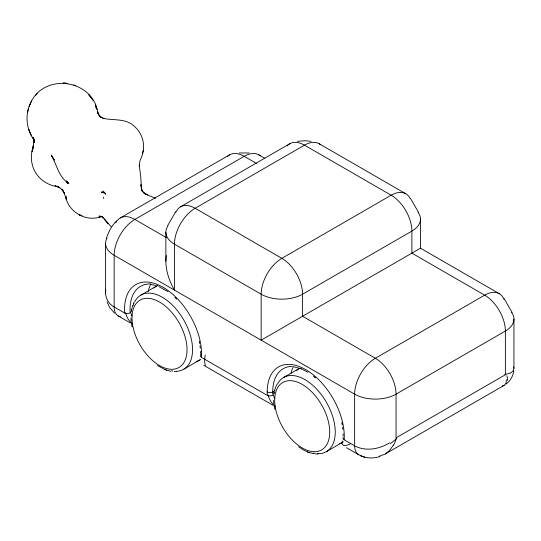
<?xml version="1.0" encoding="UTF-8"?>
<svg xmlns="http://www.w3.org/2000/svg" width="541" height="541" viewBox="0 0 541 541"><rect width="100%" height="100%" fill="white"/><g stroke="black" fill="none" stroke-linecap="round" stroke-linejoin="round"><path stroke-width="0.81" d="M150.925 283.998A50.597 29.214 60 0 0 130.144 312.779A3.902 2.069 -3.7 0 1 124.633 313.029L114.158 306.984C108.18 303.792 104.555 296.772 105.772 290.05M105.576 243.349L105.576 292.952M510.278 373.175L512.929 371.18L513.93 368.806L513.95 319.075M343.122 435.945L343.129 433.821M167.906 225.996A29.288 16.906 0 0 0 174.445 244.147L174.445 290.111C168.555 279.711 164.538 267.552 166.337 255.508M132.694 305.252L131.186 311.501L131.274 310.98M273.962 393.368L274.213 391.846M273.874 393.889L274.125 392.387M131.429 310L131.524 309.466M513.801 370.795C513.145 375.995 510.346 380.85 506.166 384.015M29.931 104.454C24.832 115.943 26.604 129.894 34.063 139.943L33.102 137.881L34.502 142.134L33.055 137.455M32.332 151.013L32.183 151.757L33.576 145.265C26.414 164.64 37.356 183.737 57.853 186.76L55.155 185.786L59.808 187.822L58.09 186.598L61.911 189.458L63.27 191.189L62.012 189.526L64.372 193.286L63.324 191.129L66.57 199.602L65.779 197.262C68.991 212.539 86.628 222.31 101.214 216.556L99.037 216.968L102.222 216.4M28.382 108.727L27.605 112.237M32.913 148.16L32.622 149.465L34.103 140.126L34.097 142.391L33.67 138.422M143.237 150.723C144.866 141.485 140.978 131.605 133.654 125.769C125.079 117.972 113.062 120.792 102.797 118.215L104.082 118.58L100.558 116.984L101.891 117.728L99.037 115.348L98.029 113.421L100.545 117.018L99.037 115.348L97.529 111.811L98.009 113.461C93.559 78.851 42.665 71.919 29.883 104.548L31.682 100.944M142.574 153.394L143.291 150.52L142.303 154.996L139.889 161.15L139.253 165.823L139.253 165.282L140.775 176.988L141.485 189.147L142.148 191.271L140.897 184.697L141.485 189.147L143.778 192.873L145.231 194.036L143.047 192.136L147.395 194.902L145.806 194.226L155.578 198.331M274.53 390.379L276.769 384.617M103.243 198.419L103.629 197.154M106.394 238.534C108.45 231.737 111.953 225.286 117.093 220.336M29.133 106.611L29.823 104.711M167.696 225.59L175.71 211.707M133.478 303.447L134.073 302.236M393.348 445.087L389.703 450.342L385.341 453.946M37.207 93.64L35.753 95.297M389.54 442.883C379.282 449.165 365.601 451.735 354.639 445.825L344.164 439.779A54.499 31.466 60 0 0 305.746 369.638A54.499 31.466 60 0 0 267.322 395.41L201.468 357.391A54.499 31.466 60 0 0 163.051 287.251A54.499 31.466 60 0 0 124.633 313.029M120.217 217.982L229.54 154.868M180.511 206.824L289.827 143.71M140.971 295.061L156.931 285.851M183.981 369.097L199.933 359.887M420.465 219.132L420.465 248.191L261.154 340.174L261.154 294.203A29.288 16.906 -60 0 1 281.861 258.334L391.177 195.22A29.288 16.906 -60 0 1 410.166 198.635M283.274 377.679L299.227 368.468M274.916 390.622L272.725 391.887A3.902 2.252 0 0 1 267.207 391.887M326.277 451.708L342.237 442.497M506.471 379.775L506.018 383.19L504.3 385.26L384.888 454.203L379.62 456.056M504.077 385.395L502.21 385.963M380.046 456.421C373.777 458.646 366.717 458.498 360.644 455.738L364.803 457.226M297.381 141.289L305.537 140.755L311.068 141.336M176.724 371.498L174.128 371.606M239.169 152.968L249.191 152.968M318.135 453.98L315.464 453.899M150.493 284.383L155.686 285.425M294.115 366.879L301.141 368.752L300.64 368.563L307.978 372.276M101.235 216.441L99.064 216.069L102.148 216.725L103.446 217.759L101.262 216.38L103.703 218.314L108.214 223.751L104.176 218.868M170.814 371.288L166.073 370.01M313.51 453.676L308.769 452.391M75.821 85.647L73.657 84.91M157.438 365.513L165.147 369.659M298.7 446.859L303.021 449.727L307.836 452.039M164.653 369.469L166.587 370.2M307.342 451.857L309.283 452.58M158.77 286.514L167.947 291.667M319.116 143.71L405.824 193.773M258.821 154.868L264.617 158.215M420.465 248.191L499.309 293.709M256.414 163.382L244.18 156.322A29.288 16.906 60 0 0 227.247 156.694M166.533 237.715L134.865 219.436A29.288 16.906 60 0 0 117.532 220.255M118.195 315.924L130.408 322.97M203.781 365.331L273.104 405.351M346.47 447.711L358.683 454.765M313.455 376.164L315.254 377.659L314.997 377.429M114.618 313.225L109.911 307.897L107.023 301.864M66.462 181.627L68.761 183.649L66.462 181.627L68.2 183.142C58.611 176.704 56.744 164.687 51.422 155.308M111.094 226.652L105.11 220.018L105.637 220.66M174.905 297.401L176.664 299.132M66.584 181.729L68.085 183.23L66.719 181.512L67.659 183.527L66.976 181.404M504.111 298.591L512.124 312.475M410.626 198.655L418.639 212.532M91.05 97.434L88.873 94.844L93.214 100.707M53.573 158.858L54.337 160.082L51.294 155.091L53.356 158.682M31.479 135.852L28.646 129.116L29.769 132.315M33.008 137.333L34.009 139.896M96.068 107.017L95.311 104.94M65.508 196.444L66.34 198.953M513.707 366.933L513.95 368.293M66.685 180.714L66.996 181.952M274.828 409.3L274.125 405.662M132.132 326.92L131.429 323.275M341.77 422.555L342.223 424.881M199.291 341.229L199.703 343.535M342.588 427.174L342.859 429.432M200.028 345.814L200.258 348.059M273.874 403.87L273.59 400.387M131.186 321.489L130.902 318M165.871 232.19L165.871 261.249M148.241 291.538A50.597 29.214 60 0 1 150.729 284.153M291.078 373.229A50.597 29.214 60 0 1 293.418 366.534M292.201 366.352A50.597 29.214 60 0 0 272.833 395.16A3.902 2.069 -3.7 0 1 267.322 395.41M511.543 312.36A29.288 16.906 0 0 1 505.375 331.031L505.375 374.744L396.053 437.852L396.053 394.146A29.288 16.906 60 0 0 375.346 358.277L302.575 316.262L302.575 294.203A29.288 16.906 60 0 0 281.861 258.334L195.159 208.278A29.288 16.906 60 0 0 175.899 212.268M509.832 373.006A32.548 11.253 11.8 0 1 504.807 374.433M506.856 375.657A32.548 12.024 45 0 1 507.404 380.519M396.823 438.284A32.548 24.169 -18.9 0 1 390.189 443.593M396.316 438A32.548 24.433 76.9 0 1 393.53 445.263M503.921 299.153A29.288 16.906 -60 0 0 484.662 295.163L411.89 253.147L411.89 231.088A29.288 16.906 0 0 0 418.058 212.417M115.875 222.845A29.288 16.906 60 0 1 116.471 221.742M260.255 155.876A29.288 16.906 -60 0 0 244.18 156.322L134.865 219.436A29.288 16.906 -60 0 0 114.158 255.298L114.158 306.984A19.523 11.273 -60 0 0 120.406 316.715M131.95 323.2A19.415 14.607 -83.9 0 1 125.492 312.63M106.956 238.216A29.288 16.906 0 0 0 114.158 255.298L354.639 394.146A29.288 16.906 0 0 0 396.053 394.146L505.375 331.031A29.288 16.906 60 0 0 484.662 295.163L375.346 358.277A29.288 16.906 -60 0 0 354.639 394.146L354.639 445.825A19.523 11.273 -60 0 0 360.888 455.556M350.128 443.945A19.415 6.154 -43.7 0 1 342.453 440.908M344.164 439.779A3.902 2.421 4 0 1 343.21 437.284M201.59 354.003A3.902 2.252 0 0 1 200.934 351.312M201.468 357.391A3.902 2.421 4 0 1 201.022 354.281M205.472 365.466A19.415 6.85 -69.2 0 1 205.282 354.876M132.004 316.1A15.27 11.51 -84.2 0 1 130.685 312.515M274.794 405.689A19.415 14.607 -83.9 0 1 268.18 395.011M274.814 398.71A15.27 11.51 -84.2 0 1 273.374 394.896M320.549 144.724A29.288 16.906 -60 0 0 304.475 145.164A29.288 16.906 60 0 0 287.143 145.982M200.637 359.427A42.813 24.717 60 0 1 196.376 361.442M154.002 288.042A42.813 24.717 60 0 1 157.871 285.364M134.743 301.777A42.813 24.717 60 0 1 182.905 318.521A42.813 24.717 60 0 1 176.785 371.248M172.863 371.052A42.813 24.717 60 0 1 171.497 370.815M133.235 305.577A42.813 24.717 60 0 1 133.918 303.602M343.325 441.814A42.813 24.717 60 0 1 339.64 443.647M296.691 370.429A42.813 24.717 60 0 1 299.525 368.293M277.438 384.157A42.813 24.717 60 0 1 326.379 402.22A42.813 24.717 60 0 1 317.547 453.635M314.876 453.324A42.813 24.717 60 0 1 313.503 453.04M304.475 145.164L195.159 208.278A29.288 16.906 -60 0 0 174.445 244.147L261.154 294.203A29.288 16.906 0 0 0 302.575 294.203L411.89 231.088A29.288 16.906 60 0 0 391.177 195.22L304.475 145.164M64.906 83.186L63.087 83.057L67.104 83.348L64.906 83.186M102.229 192.305L101.187 192.041L103.662 192.846L102.229 192.305M81.86 215.737L79.378 214.824L81.86 215.737M103.696 191.832L102.885 191.027L105.874 194.226L103.696 191.832M96.771 109.14L95.372 105.103L96.771 109.14M66.57 199.304L66.164 196.768L66.57 199.304M132.504 324.208A38.905 22.465 60 0 0 177.536 368.198A38.905 22.465 60 0 0 168.515 308.965A38.905 22.465 60 0 0 132.504 324.208M275.2 406.589A38.905 22.465 60 0 0 320.225 450.579A38.905 22.465 60 0 0 311.21 391.346A38.905 22.465 60 0 0 275.2 406.589"/></g></svg>
